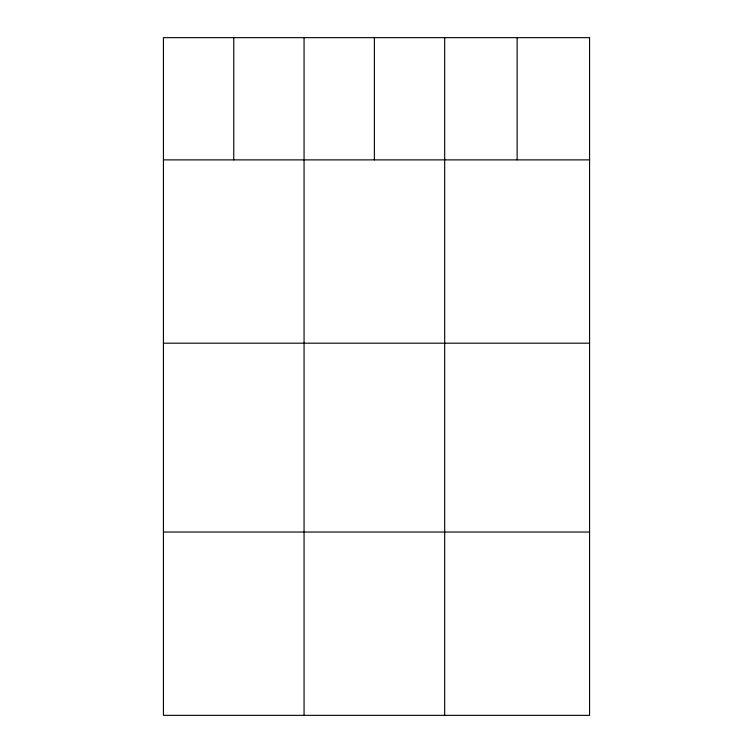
<?xml version="1.0" encoding="UTF-8"?>
<svg xmlns="http://www.w3.org/2000/svg" width="753" height="753" viewBox="0 0 753 753"><rect width="100%" height="100%" fill="white"/><g stroke="black" fill="none" stroke-linecap="round" stroke-linejoin="round"><path stroke-width="1.13" d="M163.439 159.881L589.561 159.881M163.439 343.189L589.561 343.189M163.439 532.042L589.561 532.042M517.123 37.65L517.123 159.881M444.684 37.65L444.684 715.35M374.373 37.65L374.373 159.881M304.061 37.65L304.061 715.35M233.75 37.65L233.75 159.881M589.561 37.65L163.439 37.65L163.439 715.35L589.561 715.35L589.561 37.65"/></g></svg>
